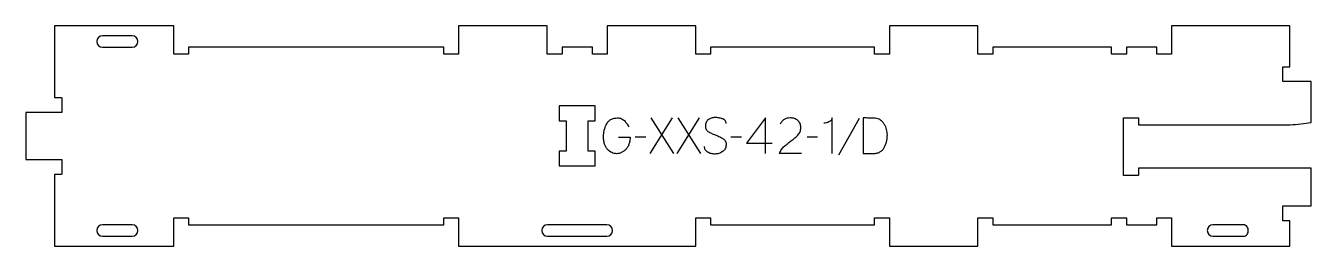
# Model space of a CAD drawing. Extents: x 0 to 1082, y 0 to 186.
import ezdxf

# ---------------------------------------------------------------- set-up
doc = ezdxf.new("R2010")
doc.units = 0
for name, color, linetype in [('1_ANYTOOL_1MMDEEP_LABELS_S', 2, 'CONTINUOUS'), ('3_ANYTOOL_CUTTHROUGH_INSID', 4, 'CONTINUOUS'), ('4_ANYTOOL_CUTTHROUGH_OUTSI', 5, 'CONTINUOUS')]:
    doc.layers.add(name, color=color, linetype=linetype)

msp = doc.modelspace()

# ---------------------------------------------------------------- linework, layer by layer
at = {"layer": '1_ANYTOOL_1MMDEEP_LABELS_S'}
for p, q in [((544.078397, 107.927022), (525.178397, 77.927022)), ((545.321254, 77.927022), (526.378397, 107.927022)), ((566.792683, 107.927022), (547.892683, 77.927022)), ((568.03554, 77.927022), (549.092683, 107.927022)), ((701.278397, 107.455593), (684.092683, 76.684165)), ((521.749825, 91.812736), (512.964111, 91.727022)), ((602.23554, 91.812736), (593.449825, 91.727022)), ((606.521254, 86.584165), (628.292683, 86.584165)), ((666.43554, 91.812736), (657.649825, 91.727022))]:
    msp.add_line(p, q, dxfattribs=at)
for points in [[(589.421254, 103.341308, 0.071867), (589.22814, 104.677914, 0.100684), (588.601611, 105.859165, 0.047558), (588.127058, 106.335615, 0.038563), (587.577058, 106.724343, 0.037928), (586.87987, 107.071812, 0.026634), (586.142683, 107.327022, 0.028461), (583.119349, 108.013005, 0.041577), (580.03554, 108.269879, 0.036938), (578.53318, 108.158739, 0.041531), (577.067683, 107.814522, 0.041583), (575.690306, 107.237313, 0.038125), (574.421254, 106.44845, 0.057611), (573.351101, 105.456546, 0.065808), (572.556968, 104.23595, 0.06469), (572.079472, 102.776396, 0.046778), (571.93554, 101.241308, 0.052235), (572.097896, 99.691465, 0.075448), (572.642683, 98.241308, 0.076671), (573.558774, 97.068255, 0.061023), (574.764111, 96.184165, 0.021951), (577.792965, 94.656819, 0.018213), (580.93554, 93.377022, -0.02405), (584.037024, 92.07156, -0.02981), (586.978397, 90.441308, -0.068439), (588.119699, 89.475377, -0.079282), (588.928397, 88.22345, -0.076308), (589.353397, 86.644768, -0.047772), (589.378397, 84.99845, -0.046243), (589.085162, 83.317491, -0.06359), (588.43554, 81.746665, -0.064671), (587.462716, 80.462476, -0.057073), (586.206968, 79.44845, -0.067522), (583.23866, 78.08554, -0.070793), (580.014111, 77.584165, -0.064027), (576.875096, 77.94668, -0.070447), (573.949825, 79.127022, -0.054374), (572.791408, 79.976655, -0.074742), (571.892683, 81.087736, -0.075199), (571.369675, 82.394115, -0.057737), (571.206968, 83.79845)], [(498.864111, 91.727022), (508.63554, 91.684165, -0.031732), (508.367429, 88.676763, -0.048764), (507.62304, 85.759165, -0.050291), (506.513327, 83.448657, -0.060119), (504.928397, 81.441308, -0.036578), (503.196377, 79.954891, -0.050793), (501.237325, 78.794879, -0.051881), (499.284308, 78.127134, -0.053919), (497.23554, 77.884165, -0.055881), (495.200392, 78.091109, -0.055271), (493.26054, 78.741308, -0.05403), (491.334564, 79.900501, -0.038531), (489.649825, 81.39845, -0.067281), (488.102112, 83.509465, -0.049165), (487.078397, 85.930593, -0.047412), (486.40547, 89.134512, -0.028075), (486.221254, 92.412736, -0.03109), (486.388781, 95.104316, -0.031496), (486.890897, 97.753808, -0.031425), (487.74177, 100.382052, -0.02824), (488.899825, 102.891308, -0.064555), (490.428629, 105.042833, -0.078906), (492.494468, 106.668093, -0.076878), (495.11807, 107.642643, -0.050594), (497.921254, 107.927022, -0.039946), (499.580815, 107.794225, -0.052714), (501.183754, 107.359165, -0.053511), (502.566951, 106.64383, -0.05153), (503.771254, 105.655593, -0.040443), (505.811478, 103.232452, -0.04035), (507.43554, 100.512736)], [(652.721254, 77.969879), (634.421254, 78.012736, -0.034491), (635.084032, 79.760068, -0.037732), (635.990897, 81.393093, -0.037744), (637.130191, 82.867729, -0.03482), (638.471254, 84.162736, -0.00859), (641.430479, 86.561319, -0.008791), (644.471254, 88.855593, 0.020588), (647.290543, 91.089036, 0.025206), (649.892683, 93.569879, 0.046908), (650.913278, 94.871121, 0.051091), (651.66054, 96.344879, 0.050722), (652.109273, 97.993054, 0.041139), (652.249825, 99.69845, 0.039396), (652.107181, 101.506036, 0.058519), (651.617683, 103.244879, 0.060358), (650.827125, 104.651995, 0.061397), (649.721254, 105.827022, 0.048006), (648.365297, 106.748982, 0.045901), (646.86054, 107.402022, 0.045216), (645.120479, 107.804582, 0.034258), (643.33554, 107.927022, 0.055622), (640.700969, 107.633035, 0.079896), (638.256968, 106.652022, 0.080617), (636.287581, 104.986322, 0.060287), (634.849825, 102.827022)], [(678.564111, 77.927022), (678.564111, 107.969879, -0.057478), (678.300088, 106.876912, -0.075801), (677.76054, 105.896665, -0.075474), (676.945087, 105.11279, -0.055107), (675.949825, 104.562736, -0.039607), (673.807585, 103.863224, -0.05918), (671.578397, 103.59845)]]:
    msp.add_lwpolyline(points, format="xyb", dxfattribs=at)
msp.add_lwpolyline([(622.506968, 77.927022), (622.549825, 107.969879), (606.521254, 86.584165)], dxfattribs=at)
msp.add_lwpolyline([(704.706968, 107.927022), (704.706968, 77.927022), (713.23554, 78.012736, 0.046402), (716.141914, 78.320912, 0.07465), (718.871254, 79.309165, 0.077785), (720.954239, 80.898187, 0.06915), (722.492683, 83.027022, 0.029998), (723.630208, 85.522338, 0.031416), (724.453397, 88.137736, 0.031395), (724.946041, 90.855059, 0.029153), (725.106968, 93.612736, 0.03275), (724.954488, 95.938159, 0.035889), (724.48554, 98.219879, 0.03592), (723.700681, 100.395247, 0.033706), (722.621254, 102.441308, 0.042675), (721.062771, 104.531059, 0.065683), (719.101611, 106.228808, 0.068103), (717.003885, 107.232715, 0.065471), (714.714111, 107.64845, 0.005437), (709.71199, 107.838505, 0.00471)], format="xyb", close=True, dxfattribs=at)
at = {"layer": '3_ANYTOOL_CUTTHROUGH_INSID'}
for points in [[(64.558852, 167.5), (89.558852, 167.5, 1), (89.558852, 177), (64.558852, 177, 1)], [(64.558852, 8.5), (89.558852, 8.5, 1), (89.558852, 18), (64.558852, 18, 1)], [(489.090614, 8.5, 1), (489.090614, 18), (439.090614, 18, 1), (439.090614, 8.5)], [(999.090614, 8.5), (1024.830963, 8.5, 0.12263), (1026.486053, 8.912125, 0.106401), (1027.800229, 10.019238, 0.09127), (1028.587277, 11.543392, 0.148392), (1028.587277, 14.956608, 0.09127), (1027.800229, 16.480762, 0.106401), (1026.486053, 17.587875, 0.12263), (1024.830963, 18), (999.090614, 18, 1)]]:
    msp.add_lwpolyline(points, format="xyb", close=True, dxfattribs=at)
msp.add_lwpolyline([(473.340614, 105.544253), (479.340614, 105.544253), (479.340614, 118.044253), (448.840614, 118.044253), (448.840614, 105.544253), (454.840614, 105.544253), (454.840614, 80.044253), (448.840614, 80.044253), (448.840614, 67.544253), (479.340614, 67.544253), (479.340614, 80.044253), (473.340614, 80.044253)], close=True, dxfattribs=at)
at = {"layer": '4_ANYTOOL_CUTTHROUGH_OUTSI'}
msp.add_lwpolyline([(351.840614, 18), (351.840614, 23.75, -0.414214), (352.090614, 24), (364.090614, 24, -0.414214), (364.340614, 23.75), (364.340614, 0), (563.840614, 0), (563.840614, 23.75, -0.414214), (564.090614, 24), (576.090614, 24, -0.414214), (576.340614, 23.75), (576.340614, 18), (714.340614, 18), (714.340614, 23.75, -0.414214), (714.590614, 24), (726.590614, 24, -0.414214), (726.840614, 23.75), (726.840614, 0), (801.340614, 0), (801.340614, 23.75, -0.414214), (801.590614, 24), (813.590614, 24, -0.414214), (813.840614, 23.75), (813.840614, 18), (913.840614, 18), (913.840614, 23.75, -0.414214), (914.090614, 24), (926.090614, 24, -0.414214), (926.340614, 23.75), (926.340614, 18), (951.840614, 18), (951.840614, 23.75, -0.414214), (952.090614, 24), (964.090614, 24, -0.414214), (964.340614, 23.75), (964.340614, 0), (1063.840614, 0), (1063.840614, 21.5), (1058.090614, 21.5, -0.414214), (1057.840614, 21.75), (1057.840614, 33.75, -0.414214), (1058.090614, 34), (1081.840614, 34), (1081.840614, 65.588506), (936.340631, 65.588506), (936.340631, 59.838506, -0.414214), (936.090631, 59.588506), (924.090631, 59.588506, -0.414214), (923.840631, 59.838506), (923.840631, 65.838506), (923.840631, 101.838506), (923.840631, 107.838506, -0.414214), (924.090631, 108.088506), (936.090631, 108.088506, -0.414214), (936.340631, 107.838506), (936.340631, 102.088506), (1064.09054, 102.089201, -0.00002), (1081.840614, 103.974857), (1081.840614, 138.5), (1058.090614, 138.5, -0.414214), (1057.840614, 138.75), (1057.840614, 150.75, -0.414214), (1058.090614, 151), (1063.840614, 151), (1063.840614, 185.5), (964.340614, 185.5), (964.340614, 161.75, -0.414214), (964.090614, 161.5), (952.090614, 161.5, -0.414214), (951.840614, 161.75), (951.840614, 167.5), (926.340614, 167.5), (926.340614, 161.75, -0.414214), (926.090614, 161.5), (914.090614, 161.5, -0.414214), (913.840614, 161.75), (913.840614, 167.5), (813.840614, 167.5), (813.840614, 161.75, -0.414214), (813.590614, 161.5), (801.590614, 161.5, -0.414214), (801.340614, 161.75), (801.340614, 185.5), (726.840614, 185.5), (726.840614, 161.75, -0.414214), (726.590614, 161.5), (714.590614, 161.5, -0.414214), (714.340614, 161.75), (714.340614, 167.5), (576.340614, 167.5), (576.340614, 161.75, -0.414214), (576.090614, 161.5), (564.090614, 161.5, -0.414214), (563.840614, 161.75), (563.840614, 185.5), (489.340614, 185.5), (489.340614, 161.75, -0.414214), (489.090614, 161.5), (477.090614, 161.5, -0.414214), (476.840614, 161.75), (476.840614, 167.5), (451.340614, 167.5), (451.340614, 161.75, -0.414214), (451.090614, 161.5), (439.090614, 161.5, -0.414214), (438.840614, 161.75), (438.840614, 185.5), (364.340614, 185.5), (364.340614, 161.75, -0.414214), (364.090614, 161.5), (352.090614, 161.5, -0.414214), (351.840614, 161.75), (351.840614, 167.5), (314.090614, 167.5), (137.078611, 167.5), (137.078611, 161.75, -0.414214), (136.828611, 161.5), (124.828611, 161.5, -0.414214), (124.578611, 161.75), (124.578611, 185.5), (24.3, 185.5), (24.3, 124.999888), (30.05, 124.999888, -0.414214), (30.3, 124.749888), (30.3, 112.749888, -0.414214), (30.05, 112.499888), (0, 112.499888), (0, 72.999746), (30.05, 72.999746, -0.414214), (30.3, 72.749746), (30.3, 60.749746, -0.414214), (30.05, 60.499746), (24.3, 60.499746), (24.3, 0), (124.578611, 0), (124.578611, 23.75, -0.414214), (124.828611, 24), (136.828611, 24, -0.414214), (137.078611, 23.75), (137.078611, 18), (314.090614, 18)], format="xyb", close=True, dxfattribs=at)

doc.saveas('drawing.dxf')
